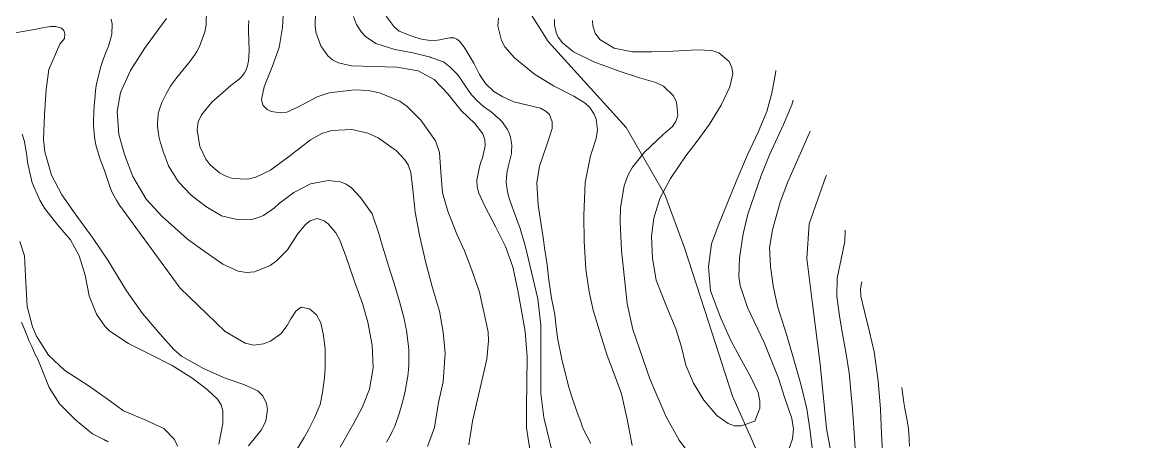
# Model space of a CAD drawing. Header units: metres. Extents: x 548946 to 557077, y 1838800 to 1845419.
# Drawn here: x 555987 to 556691, y 1841702 to 1841966 of the extents above; entities that cross this region are included whole.
import ezdxf

# ---------------------------------------------------------------- set-up
doc = ezdxf.new("R2010")
doc.units = ezdxf.units.M
doc.header["$LTSCALE"] = 28
for name, color, linetype, lineweight in [('1', 7, 'Continuous', 13), ('2', 7, 'Continuous', 13), ('44', 7, 'Continuous', 13)]:
    doc.layers.add(name, color=color, linetype=linetype, lineweight=lineweight)

msp = doc.modelspace()

# ---------------------------------------------------------------- linework, layer by layer
at = {"layer": '1'}
for points in [[(556302.06, 1841785.39), (556299.96, 1841796.94), (556296.82, 1841811.97), (556292.05, 1841824.89), (556286.05, 1841837.06), (556279.04, 1841850.35), (556275.35, 1841858.42), (556274.27, 1841862.59), (556274.04, 1841866.67), (556275.76, 1841875.09), (556276.81, 1841878.67), (556277.66, 1841880.88), (556279.28, 1841888.38), (556279.03, 1841892.12), (556277.68, 1841895.9), (556272.68, 1841902.54), (556264.07, 1841910.65), (556255.62, 1841921.16), (556247.07, 1841930.24), (556236.91, 1841935.66), (556223.53, 1841937.99), (556208.88, 1841938.43), (556194.79, 1841938.94), (556186.53, 1841940.82), (556182.84, 1841942.7), (556179.89, 1841945.18), (556175.36, 1841951.63), (556172.34, 1841960.09), (556171.74, 1841964.5), (556172.48, 1841987.64)], [(556269.02, 1841699.6), (556271.15, 1841714.48), (556280.31, 1841753.74), (556281.42, 1841765.16), (556281.12, 1841770.84), (556278.18, 1841784.38), (556275.68, 1841796.07), (556270.89, 1841809.83), (556266.23, 1841822), (556261.28, 1841832.69), (556255.65, 1841847.11), (556252.28, 1841858.78), (556251.13, 1841871.79), (556250.45, 1841884.1), (556247.9, 1841891.46), (556238.6, 1841904.64), (556230.04, 1841913.14), (556225.26, 1841916.58), (556212.39, 1841921.84), (556205.24, 1841923.27), (556196.66, 1841923.75), (556180.7, 1841921.78), (556173.1, 1841919.22), (556160.86, 1841912.78), (556153.84, 1841909.73), (556149.95, 1841909.17), (556144.12, 1841910.11), (556141.54, 1841911.34), (556138.81, 1841914.09), (556137.95, 1841917.6), (556139.6, 1841925.69), (556144.55, 1841938.3), (556148.97, 1841950.57), (556151.26, 1841963.14), (556151.79, 1841974.57)], [(556042.88, 1841968.35), (556043.6, 1841965.43), (556043.31, 1841958.8), (556042.88, 1841957.13), (556041.15, 1841951.37), (556039.55, 1841947.38), (556037.38, 1841941.71), (556036.17, 1841937.91), (556034.24, 1841929.81), (556033.65, 1841927.77), (556033.01, 1841923.41), (556032.61, 1841917.61), (556032.25, 1841913.78), (556032, 1841909.61), (556031.7, 1841903.61), (556031.68, 1841901.5), (556032.08, 1841896.08), (556032.61, 1841892.43), (556033.18, 1841888.99), (556035.19, 1841882.44), (556036.22, 1841879.27), (556036.78, 1841877.59), (556038.65, 1841872.77), (556039.75, 1841869.54), (556041.36, 1841864.55), (556042.59, 1841861.48), (556043.81, 1841858.41), (556046.26, 1841854.01), (556048.19, 1841850.89), (556050.48, 1841847.74), (556086.6, 1841798.58), (556114.87, 1841771.05), (556127.57, 1841763.8), (556133.05, 1841762.57), (556139.25, 1841763.25), (556143.61, 1841765.09), (556150.13, 1841769.72), (556154.06, 1841774.86), (556156.41, 1841779.22), (556159.56, 1841783.97), (556162.99, 1841786.52), (556168.31, 1841785.41), (556172.58, 1841781.65), (556175.35, 1841776.57), (556177.12, 1841768.55), (556178.13, 1841759.88), (556178.13, 1841752.48), (556178.13, 1841748.28), (556177.71, 1841741.94), (556176.56, 1841732.7), (556174.92, 1841725.08), (556171.43, 1841716.65), (556167.91, 1841709.47), (556164.84, 1841704.17), (556159.54, 1841695.64)], [(556187.58, 1841698.11), (556196.2, 1841713.22), (556201.67, 1841723.59), (556206.21, 1841734.68), (556208.46, 1841748.26), (556207.82, 1841762.57), (556205.06, 1841777.01), (556201.69, 1841788.73), (556196.77, 1841802.61), (556191.06, 1841819.32), (556187.43, 1841828.77), (556184.78, 1841833.45), (556180.14, 1841839.03), (556177.43, 1841841.09), (556173.18, 1841842.47), (556168.59, 1841840.99), (556165.69, 1841838.69), (556160.65, 1841832.58), (556154.27, 1841822.75), (556147.44, 1841815.77), (556143.31, 1841812.91), (556133.51, 1841808.91), (556128.37, 1841808.45), (556123.24, 1841809.27), (556113.52, 1841813.63), (556102.22, 1841821.39), (556091.17, 1841829.48), (556075.18, 1841843.69), (556065.06, 1841854.62), (556056.65, 1841869.06), (556051.34, 1841882.88), (556047.73, 1841895.63), (556046.65, 1841909.99), (556048.87, 1841922.03), (556055.16, 1841936.01), (556064.05, 1841949.75), (556072.97, 1841962.2), (556077.95, 1841968.79)], [(556242.73, 1841698.58), (556247.16, 1841710.48), (556249.66, 1841726.33), (556252.69, 1841739.31), (556253.93, 1841757.36), (556252.73, 1841770.62), (556250.4, 1841784.01), (556246.07, 1841798.67), (556241.5, 1841815.25), (556237.74, 1841831.95), (556234.99, 1841846.39), (556233.49, 1841860.87), (556232.27, 1841871.53), (556230.58, 1841876.42), (556228.59, 1841879.61), (556223.21, 1841885.24), (556211.53, 1841893.43), (556205.1, 1841896.32), (556194.9, 1841898.72), (556182.08, 1841898), (556175.98, 1841896.11), (556168.77, 1841892.27), (556155.75, 1841882.04), (556143.55, 1841872.91), (556134.29, 1841868.55), (556129.32, 1841867.4), (556119.63, 1841867.81), (556115.01, 1841869.33), (556111.45, 1841871.27), (556105.35, 1841876.59), (556102.72, 1841880.06), (556098.9, 1841887.98), (556097.18, 1841898.43), (556097.97, 1841903.5), (556100.02, 1841908.03), (556106.44, 1841916.04), (556118.46, 1841926.58), (556123.72, 1841930.4), (556125.45, 1841932.16), (556126.22, 1841933.09), (556127.22, 1841934.56), (556127.95, 1841935.94), (556128.37, 1841936.91), (556129.03, 1841938.92), (556129.66, 1841942.09), (556129.9, 1841944.27), (556130.04, 1841948.69), (556129.86, 1841955.06), (556129.66, 1841960.6), (556129.64, 1841963.35), (556129.84, 1841967.46)], [(556293.17, 1841860.55), (556292.72, 1841863.95), (556292.62, 1841865.67), (556292.65, 1841868.25), (556292.88, 1841870.81), (556293.07, 1841872.07), (556293.96, 1841875.93), (556295.31, 1841881.04), (556295.8, 1841883.64), (556295.99, 1841885.36), (556296.06, 1841887.67), (556296.02, 1841888.83), (556295.74, 1841891.41), (556295.2, 1841893.92), (556294.84, 1841895.14), (556294.4, 1841896.35), (556293.32, 1841898.68), (556291.97, 1841900.89), (556290.92, 1841902.3), (556290.16, 1841903.22), (556288.47, 1841905.02), (556285.45, 1841907.8), (556285.3, 1841907.93), (556282.31, 1841910.3), (556278.22, 1841913.32), (556276.23, 1841914.91), (556273.48, 1841917.49), (556271.78, 1841919.35), (556270.69, 1841920.64), (556268.65, 1841923.33), (556266.37, 1841926.7), (556263.35, 1841931.19), (556261.72, 1841933.33), (556259.07, 1841936.26), (556257.15, 1841938.09), (556253.02, 1841941.49), (556244.97, 1841944.26), (556244.79, 1841944.3), (556233.63, 1841947.21), (556222.12, 1841949.14), (556210.13, 1841952.98), (556203.71, 1841957.43), (556201.01, 1841960.24), (556197.89, 1841965.04), (556196.12, 1841970.08)], [(556287.61, 1841969.05), (556287.35, 1841964.21), (556289.51, 1841954.98), (556291.75, 1841950.98), (556297.77, 1841943.94), (556310.51, 1841933.54), (556322.37, 1841926.19), (556335.25, 1841919.67), (556342.46, 1841915.41), (556345.47, 1841912.6), (556348.17, 1841908.4), (556349.37, 1841905.22), (556350.24, 1841898.53), (556349.41, 1841892.92), (556345.78, 1841882.05), (556342.42, 1841865.22), (556341.67, 1841844.36), (556341.83, 1841827.89), (556342.81, 1841810.55), (556344.89, 1841796.22), (556347.52, 1841784.69), (556352.79, 1841767.25), (556356.44, 1841756.07), (556360.99, 1841743.8), (556365.37, 1841731.79), (556369.25, 1841714.81), (556372.05, 1841699.17)], [(556323.16, 1841968.14), (556323.16, 1841964.65), (556324.08, 1841960.05), (556325.4, 1841956.93), (556328.05, 1841953.35), (556335.08, 1841947.69), (556347.84, 1841941.53), (556364.56, 1841935.37), (556376.88, 1841931.41), (556387.11, 1841928.44), (556391.84, 1841926.14), (556398.19, 1841920.03), (556400.2, 1841916.02), (556401, 1841907.6), (556399.76, 1841903.7), (556397.57, 1841900.6), (556391.63, 1841895.43), (556379.86, 1841884.4), (556372.4, 1841874.85), (556369.49, 1841869.56), (556367.1, 1841863.13), (556364.78, 1841849.52), (556364.49, 1841840.4), (556365.44, 1841822.2), (556369.04, 1841788.73), (556372.51, 1841772.34), (556383.38, 1841741.32), (556393.54, 1841717.16), (556401.79, 1841702.6), (556406.79, 1841695.92)], [(556347.08, 1841967.62), (556347.24, 1841964.24), (556348.68, 1841959.56), (556351.74, 1841955.53), (556360.81, 1841950.1), (556372.29, 1841947.71), (556384.3, 1841947.78), (556397.78, 1841948.24), (556413.14, 1841948.94), (556422.5, 1841948.55), (556426.92, 1841947.14), (556433.39, 1841941.67), (556435.21, 1841937.94), (556435.69, 1841933.91), (556433.88, 1841925.65), (556428.47, 1841913.96), (556421.07, 1841902.11), (556413.16, 1841891.32), (556406, 1841881.98), (556396.34, 1841867.82), (556389.63, 1841855.1), (556385.84, 1841842.68), (556384.29, 1841831.4), (556385.03, 1841817.19), (556387.33, 1841803.48), (556393.64, 1841787.53), (556399.78, 1841772.89), (556403.04, 1841761.97), (556405.97, 1841749.96), (556410.83, 1841738.49), (556417.41, 1841727.72), (556425.56, 1841718.12), (556432.89, 1841712.97), (556436.91, 1841711.62), (556441.01, 1841711.48), (556449.59, 1841714.54), (556452.8, 1841722.69), (556452.87, 1841727.18), (556451.75, 1841732.57), (556446.98, 1841742.81), (556440.23, 1841754.89), (556434.45, 1841765.37), (556428.09, 1841779.51), (556421.68, 1841796.88), (556420.44, 1841811.97), (556422.33, 1841826.53), (556426.45, 1841837.86), (556438.21, 1841866.91), (556444.96, 1841882.68), (556451.72, 1841896.95), (556457.34, 1841910.09), (556460.35, 1841921.73), (556462.94, 1841935.23), (556463.03, 1841935.94)], [(555982.33, 1841959.81), (555995.47, 1841962), (556000.58, 1841963.1), (556004.59, 1841963.83), (556006.42, 1841963.83), (556007.87, 1841963.83), (556011.52, 1841962.74), (556012.98, 1841961.27), (556013.71, 1841959.08), (556013.35, 1841956.15), (556010.43, 1841952.49), (556003.45, 1841936.68), (556001.74, 1841923.99), (556000.74, 1841907.94), (556000.11, 1841892.36), (556000.94, 1841884.58), (556005.23, 1841869.76), (556011.66, 1841857.37), (556020.19, 1841845.38), (556031.6, 1841829.88), (556040.79, 1841816.11), (556052.53, 1841796.78), (556062.8, 1841782.42), (556073.89, 1841769.47), (556082.52, 1841759.8)], [(556469.33, 1841691.36), (556473.43, 1841703.34), (556473.99, 1841709.46), (556472.98, 1841716.26), (556468.39, 1841729.68), (556464.64, 1841741.69), (556455.63, 1841764.22), (556445.04, 1841786.24), (556440.33, 1841800.11), (556439.64, 1841805.92), (556440, 1841817.72), (556442.18, 1841832.89), (556445.24, 1841845.29), (556453.59, 1841869.54), (556458.84, 1841882.68), (556467.85, 1841901.83), (556473.1, 1841914.22), (556473.82, 1841917.23)], [(556110.85, 1841700.02), (556113.42, 1841713.11), (556113.4, 1841721.08), (556112.38, 1841724.76), (556110.15, 1841728.41), (556103.65, 1841734.54), (556093.96, 1841741.95), (556081.49, 1841749.65), (556067.28, 1841756.71), (556053.87, 1841763.52), (556042.17, 1841771.24), (556038.95, 1841774.48), (556033.67, 1841781.97), (556028.97, 1841793.72), (556026.42, 1841806.8), (556022.73, 1841818.9), (556017.19, 1841828.94), (556009.28, 1841838.33), (556000.86, 1841848.99), (555997.78, 1841854.11), (555993.03, 1841865.05), (555990.08, 1841877.97), (555989.58, 1841881.97), (555988.23, 1841891.2), (555986.65, 1841895.85)], [(556487.07, 1841686.83), (556484.61, 1841708.2), (556482.43, 1841722.24), (556478.64, 1841737.9), (556473.69, 1841755.59), (556469.82, 1841768.57), (556463.92, 1841787.12), (556461.25, 1841800.04), (556459.59, 1841812.18), (556459.01, 1841824.11), (556460.76, 1841835.34), (556465.59, 1841852.78), (556470.44, 1841865.68), (556481.65, 1841890.92), (556484.58, 1841897.63)], [(556321.72, 1841694.32), (556316.23, 1841716.88), (556314.34, 1841732.03), (556314.34, 1841756.18), (556314.34, 1841775.13), (556312.44, 1841791.7), (556307.49, 1841813), (556304.84, 1841824.62), (556301.29, 1841836.16), (556297.2, 1841847.6), (556296.72, 1841848.86), (556296.62, 1841849.14), (556294.87, 1841854.15), (556294.09, 1841856.68), (556293.17, 1841860.55)], [(556506.71, 1841835.14), (556506.55, 1841827.94), (556504.28, 1841816.73), (556501.73, 1841804.9), (556501.53, 1841793.35), (556503.23, 1841780.8), (556505.09, 1841769.6), (556507.38, 1841756.83), (556509.21, 1841745.03), (556509.88, 1841738.49), (556510.16, 1841735.65), (556511.35, 1841722.28), (556512.22, 1841710.6), (556513.07, 1841697.32)], [(556517.25, 1841802.43), (556516.35, 1841798.13), (556516.57, 1841793.38), (556518.95, 1841783.79), (556522.2, 1841770.93), (556525.13, 1841758.31), (556527.58, 1841739.89), (556528.97, 1841722.03), (556529.76, 1841706.61), (556530.34, 1841694.8)], [(556307.48, 1841696.6), (556305.37, 1841710.34), (556305.33, 1841722.83), (556305.71, 1841755.09), (556304.44, 1841771.11), (556302.06, 1841785.39)], [(555986.31, 1841777.02), (555987.93, 1841773.01), (555989.23, 1841769.88), (555991.18, 1841765), (555992.79, 1841761.63), (555994.95, 1841756.7), (555996.53, 1841753.61), (556003.63, 1841735.78), (556010.3, 1841725.46), (556020.31, 1841715.43), (556031.16, 1841706.5), (556038.34, 1841703), (556039.33, 1841702.38), (556039.62, 1841702.2), (556039.91, 1841702.03), (556041.03, 1841701.4)], [(556082.52, 1841759.8), (556087.33, 1841755.59), (556101.29, 1841747.78), (556114.85, 1841741.7), (556126.84, 1841737.7), (556135.54, 1841733.65), (556138.84, 1841730.49), (556141.08, 1841725.63), (556141.65, 1841721.93), (556140.68, 1841714.52), (556137.79, 1841708.88), (556129.75, 1841698.96)], [(556542.47, 1841735.76), (556542.67, 1841734.18), (556543.86, 1841726.32), (556544.54, 1841722.41), (556545.98, 1841714.94), (556546.57, 1841711.18), (556547.01, 1841707.06), (556547.46, 1841698.77)]]:
    msp.add_lwpolyline(points, dxfattribs=at)
at = {"layer": '2'}
for points in [[(556079.15, 1841875.81), (556075.57, 1841885.39), (556075.47, 1841885.71), (556073.97, 1841890.8), (556073.34, 1841893.37), (556072.61, 1841897.28), (556072.26, 1841900.89), (556072.22, 1841902.7), (556072.32, 1841905.42), (556072.65, 1841908.11), (556072.9, 1841909.44), (556073.23, 1841910.82), (556074.07, 1841913.53), (556075.11, 1841916.18), (556075.9, 1841917.91), (556077.65, 1841921.3), (556080.43, 1841925.98), (556081.93, 1841928.24), (556084.35, 1841931.51), (556092.08, 1841940.73), (556094.52, 1841944.06), (556096.02, 1841946.36), (556096.97, 1841947.93), (556098.73, 1841951.15), (556102.04, 1841960.29), (556102.95, 1841964.86), (556103.14, 1841974.37)], [(556216.65, 1841970.24), (556221.79, 1841963.63), (556224.87, 1841960.78), (556231.38, 1841958.2), (556234.78, 1841956.91), (556239.09, 1841955.81), (556243.13, 1841955.08), (556247.45, 1841954.8), (556250.57, 1841955.35), (556253.32, 1841955.99), (556256.9, 1841956.64), (556259.57, 1841956.64), (556261.4, 1841955.72), (556263.03, 1841954.38), (556266.05, 1841950.59), (556268.37, 1841946.84), (556271.99, 1841940.61), (556275.6, 1841933.4), (556279.42, 1841927.76), (556284.7, 1841922.73), (556290.31, 1841919.42), (556297.45, 1841916.18), (556314.28, 1841912.09), (556317.89, 1841910.11), (556319.85, 1841908.14), (556321.49, 1841903.54), (556321.49, 1841899.26), (556320.18, 1841894.66), (556318.21, 1841889.07), (556313.62, 1841875.59), (556311.98, 1841865.07), (556312.64, 1841850.93), (556316.14, 1841829.07), (556316.68, 1841823.97), (556318.37, 1841813.3), (556319.53, 1841803.53), (556320.3, 1841797.76), (556321.18, 1841792.15), (556323.23, 1841781.94), (556323.92, 1841775.74), (556325.05, 1841767.22), (556327.69, 1841753.6), (556331.91, 1841736.55), (556334.15, 1841729.16), (556337.24, 1841720.62), (556339.65, 1841714.09), (556341.02, 1841710.08), (556345.94, 1841700.39)], [(556216.99, 1841701.2), (556219.43, 1841705.62), (556220.56, 1841707.87), (556222.13, 1841711.3), (556223.52, 1841714.83), (556224.35, 1841717.22), (556225.84, 1841722.06), (556227.81, 1841729.61), (556228.63, 1841733.43), (556230.19, 1841741.76), (556230.37, 1841742.98), (556230.82, 1841747.05), (556231.01, 1841749.78), (556231.1, 1841755.24), (556230.95, 1841759.09), (556230.77, 1841761.65), (556230.21, 1841766.75), (556229.45, 1841771.89), (556228.99, 1841774.45), (556228.2, 1841778.27), (556227.27, 1841782.2), (556225.12, 1841789.99), (556221.64, 1841801.4), (556218.08, 1841812.5), (556215.37, 1841821.61), (556215.26, 1841821.99), (556212.04, 1841832.96), (556207.75, 1841845.47), (556200.44, 1841855.82), (556194.72, 1841861.94), (556191.36, 1841864.23), (556187.87, 1841865.56), (556180.24, 1841866.38), (556168.93, 1841864.36), (556158.24, 1841859.01), (556148.97, 1841851.95), (556146.36, 1841849.39), (556146.15, 1841849.19), (556139.28, 1841844.43), (556135.39, 1841842.86), (556131.52, 1841841.92), (556123.58, 1841841.57), (556112.54, 1841844.19), (556102.67, 1841850), (556093.56, 1841857.17), (556085.35, 1841865.87), (556079.15, 1841875.81)], [(556513.88, 1841608.08), (556494.91, 1841709.82), (556490.87, 1841750.45), (556486, 1841788.65), (556482.44, 1841817.21), (556484.05, 1841839.08), (556494.55, 1841869.06), (556494.88, 1841869.86)], [(556084.8, 1841698.61), (556082.9, 1841702.93), (556076.21, 1841709.87), (556064.79, 1841715.18), (556050.71, 1841721.03), (556046.62, 1841723.96), (556040.61, 1841728.37), (556028.48, 1841737.04), (556013.66, 1841746.52), (556003.4, 1841756.28), (555995.75, 1841768.09), (555993.15, 1841774.16), (555989.8, 1841787), (555988.68, 1841806.23), (555988.1, 1841818.92), (555985.2, 1841828.01)]]:
    msp.add_lwpolyline(points, dxfattribs=at)
at = {"layer": '44'}
for points in [[(556358.28, 1841911.04), (556318.97, 1841954.26), (556290.33, 1842000)], [(556420.28, 1841777.3), (556405.26, 1841823.9), (556392.78, 1841857.58), (556368.36, 1841899.95), (556358.28, 1841911.04)], [(556444.76, 1841709.35), (556435.44, 1841730.28), (556420.28, 1841777.3)], [(556690.97, 1841001.45), (556631.69, 1841041.4), (556607.32, 1841064.72), (556596.68, 1841087.79), (556596.13, 1841144.97), (556594.38, 1841186.63), (556590.2, 1841210.81), (556546.24, 1841323.15), (556521.11, 1841389.29), (556515.97, 1841428.07), (556525.68, 1841463.42), (556532.26, 1841500.24), (556522.02, 1841540.67), (556506.85, 1841569.57), (556462.86, 1841668.7), (556444.76, 1841709.35)], [(556690.97, 1841001.45), (556631.69, 1841041.4), (556607.32, 1841064.72), (556596.68, 1841087.79), (556596.13, 1841144.97), (556594.38, 1841186.63), (556590.2, 1841210.81), (556546.24, 1841323.15), (556521.11, 1841389.29), (556515.97, 1841428.07), (556525.68, 1841463.42), (556532.26, 1841500.24), (556522.02, 1841540.67), (556506.85, 1841569.57), (556462.86, 1841668.7), (556444.76, 1841709.35)]]:
    msp.add_lwpolyline(points, dxfattribs=at)

doc.saveas('drawing.dxf')
